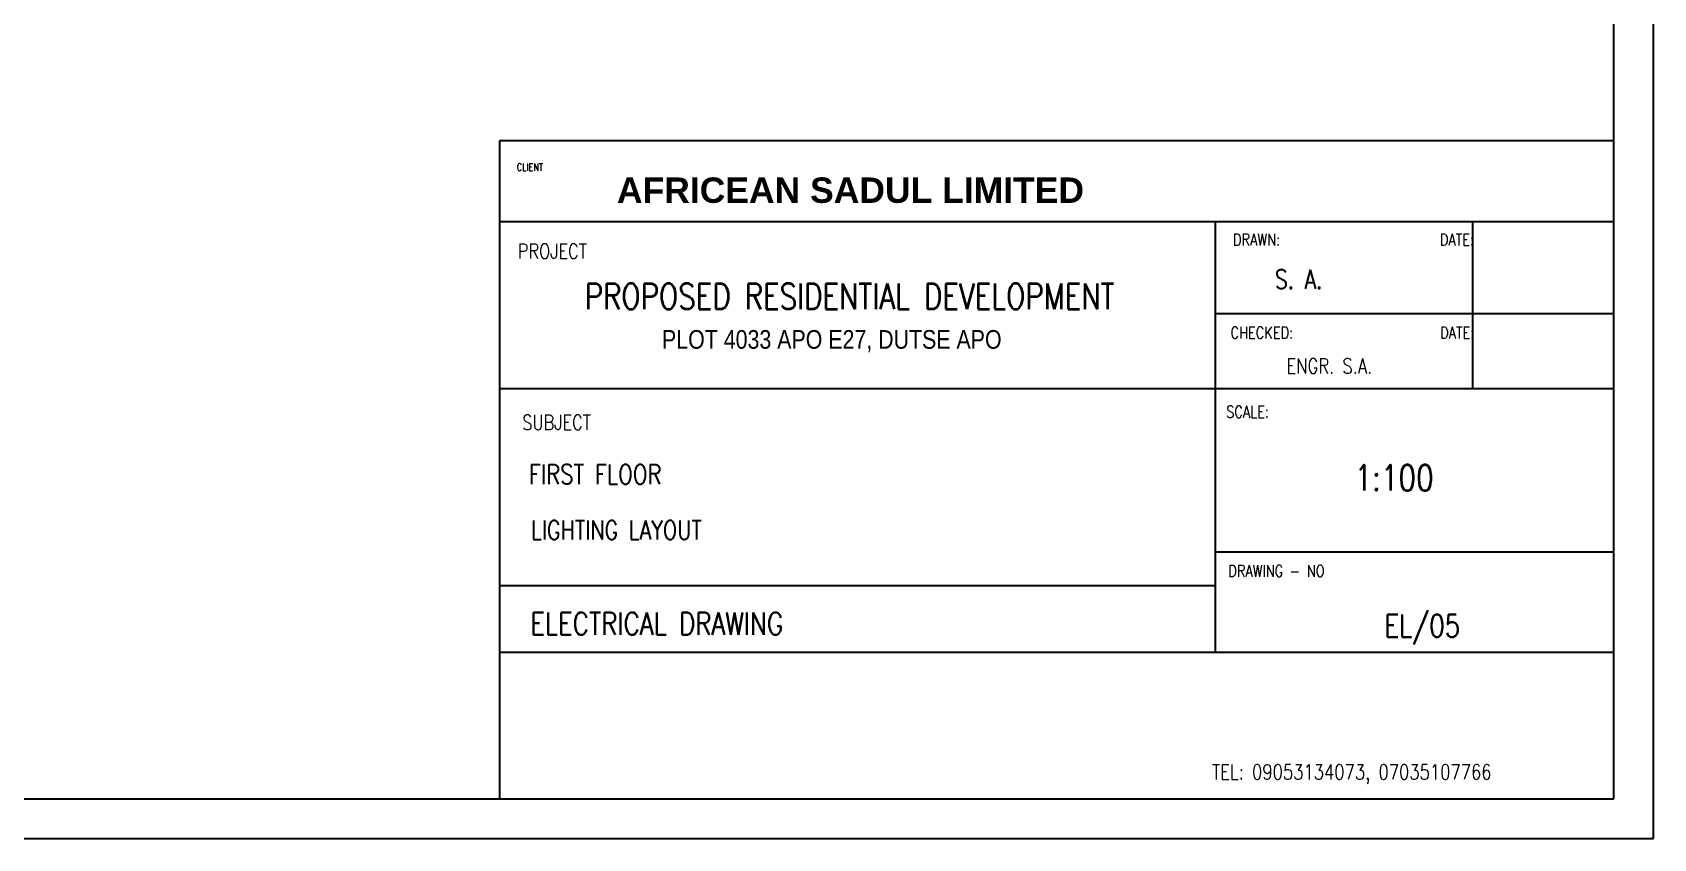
# Model space of a CAD drawing. Header units: inches. Extents: x 23 to 2032867, y 13 to 664695.
# Drawn here: x 165660 to 184809, y 288060 to 297588 of the extents above; entities that cross this region are included whole.
import ezdxf

# ---------------------------------------------------------------- set-up
doc = ezdxf.new("R2010")
doc.units = ezdxf.units.IN
doc.header["$MEASUREMENT"] = 0
for name, color, linetype in [('Annotation - Text', 7, 'Continuous'), ('GFROM', 7, 'Continuous'), ('LIAB', 8, 'Continuous'), ('Plotlyr150', 8, 'Continuous'), ('PLOTYR', 15, 'Continuous')]:
    doc.layers.add(name, color=color, linetype=linetype)
doc.styles.add('GENERATED_STYLE_3', font='arialbd.ttf')
doc.styles.add('SIMPLEX8', font='simplexd.shx', dxfattribs={"width": 0.8})

msp = doc.modelspace()

# ---------------------------------------------------------------- linework, layer by layer
at = {"layer": 'LIAB', "color": 7, "linetype": 'Continuous', "ltscale": 256.031999}
for p, q in [((184339.191, 288529.775), (184339.191, 314535.73)), ((184339.191, 296308.005), (171177.37, 296308.005)), ((171177.37, 296308.005), (171177.37, 288529.775)), ((171177.37, 295354.651), (184339.191, 295354.651)), ((179631.385, 295354.651), (179631.385, 290260.925)), ((182668.566, 295360.829), (182668.566, 293376.576)), ((184339.191, 294261.078), (179631.385, 294261.078)), ((184339.191, 293376.576), (171177.37, 293376.576)), ((179631.385, 291447.85), (184324.71, 291447.85)), ((171177.37, 291052.275), (179631.385, 291052.275)), ((184339.191, 290260.925), (171177.37, 290260.925)), ((146909.077, 288529.775), (184339.191, 288529.775))]:
    msp.add_line(p, q, dxfattribs=at)
at = {"layer": 'PLOTYR', "color": 1, "linetype": 'Continuous', "ltscale": 250}
for p, q in [((184808.613, 288060.353), (184808.613, 315005.152)), ((146316.043, 288060.353), (184808.613, 288060.353))]:
    msp.add_line(p, q, dxfattribs=at)

# ---------------------------------------------------------------- texts
at = {"layer": 'Annotation - Text', "linetype": 'Continuous', "lineweight": 20, "insert": (175292.94, 295873.53), "char_height": 300, "width": 7891.24482, "attachment_point": 2, "line_spacing_factor": 0.992596, "style": 'GENERATED_STYLE_3'}
msp.add_mtext('\\pi59.673;AFRICEAN SADUL LIMITED', dxfattribs=at)
at = {"layer": 'Annotation - Text', "color": 0, "linetype": 'Continuous', "lineweight": 20, "insert": (175037.687, 294070.034), "char_height": 220.29504, "width": 6419.9254, "attachment_point": 2, "line_spacing_factor": 0.992596, "style": 'GENERATED_STYLE_3'}
msp.add_mtext('\\pi43.81889; {\\fTechnicLite|b0|i0|c2|p2;PLOT 4033 APO E27, DUTSE APO }', dxfattribs=at)
at = {"layer": 'GFROM', "color": 7, "linetype": 'Continuous', "ltscale": 204.216, "style": 'SIMPLEX8', "width": 0.8}
for s, height, p in [('PROPOSED RESIDENTIAL DEVELOPMENT', 301.23038, (172182.822, 294319.05, -5724.903)), ('FIRST FLOOR', 229.50886, (171524.648, 292250.834)), ('LIGHTING LAYOUT', 223.13362, (171547.079, 291594.733))]:
    msp.add_text(s, height=height, dxfattribs=at).set_placement(p)
at = {"layer": 'Plotlyr150', "color": 7, "linetype": 'Continuous', "ltscale": 251.249999, "style": 'SIMPLEX8', "width": 0.8}
for s, height, p in [('CLIENT', 87.5604, (171381.843, 295952.341)), ('PROJECT', 175.1207, (171392.439, 294915.252)), ('DRAWN:                      DATE:', 140.09657, (179840.303, 295068.54)), ('CHECKED:                    DATE:', 140.09657, (179812.018, 293969.754)), ('SCALE:', 140.0966, (179761.02, 293034.861)), ('SUBJECT', 175.1207, (171446.302, 292891.416)), ('DRAWING - NO', 140.09657, (179785.445, 291153.245))]:
    msp.add_text(s, height=height, dxfattribs=at).set_placement(p)
at = {"layer": 'Plotlyr150', "color": 7, "linetype": 'Continuous', "ltscale": 306.324012, "style": 'SIMPLEX8', "width": 0.8}
for s, height, p in [('S. A.', 221.3121, (180335.485, 294559.32)), ('ENGR. S.A.', 177.0497, (180471.962, 293557.668)), ('1:100', 303.5832, (181275, 292172.492)), ('ELECTRICAL DRAWING', 265.57453, (171541.64, 290468.606)), ('EL/05', 265.5745, (181631.319, 290442.625)), ('TEL: 09053134073, 07035107766', 177.04969, (179592.424, 288759.998))]:
    msp.add_text(s, height=height, dxfattribs=at).set_placement(p)

doc.saveas('drawing.dxf')
